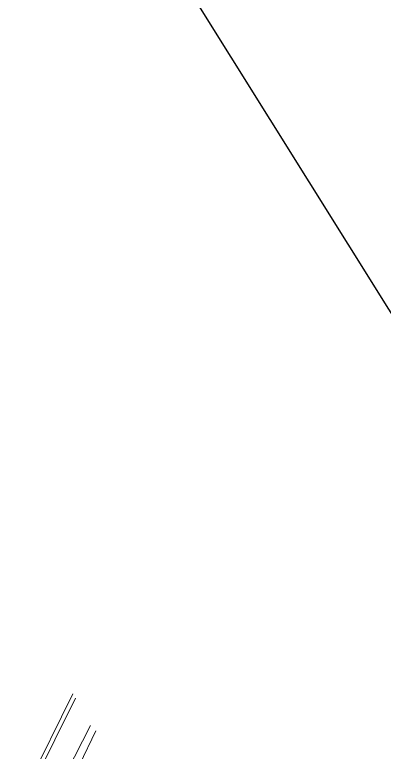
# Model space of a CAD drawing. Header units: metres. Extents: x 507649 to 508899, y 6966965 to 6967377.
# Drawn here: x 507955.6 to 507985.2, y 6967143.4 to 6967202.4 of the extents above; entities that cross this region are included whole.
import ezdxf

# ---------------------------------------------------------------- set-up
doc = ezdxf.new("R2010")
doc.units = ezdxf.units.M
for name, color, linetype, lineweight in [('C_ABAND', 252, 'EXISTING_COMMUNICATIONS', 0), ('C_FEAT', 252, 'EXISTING_COMMUNICATIONS', 0), ('E_ABAND', 252, 'EXISTING_ELECTRICITY', 0), ('RW_ABAND', 252, 'EXISTING_WAT_RECYCLED', 0), ('W_ABAND', 252, 'EXISTING_WATER', 0)]:
    doc.layers.add(name, color=color, linetype=linetype, lineweight=lineweight)
doc.layers.add('C_TEXT_2.5', color=7, linetype='Continuous')
doc.layers.add('VPORTS_FRAMES', color=11, linetype='Continuous', plot=False)
doc.styles.get("Standard").update_dxf_attribs({"font": 'ARIALN.TTF'})
doc.linetypes.add('EXISTING_COMMUNICATIONS', pattern='A,2,-2,2,-2,2,-2,["COMS",Standard,S=2.5,R=0,X=0,Y=-1.25],-9.75,2,-2,2,-2', length=29.75)
doc.linetypes.add('EXISTING_ELECTRICITY', pattern='A,2,-2,2,-2,2,-2,["E",Standard,S=2.5,R=0,X=0,Y=-1.25],-3.4,2,-2,2,-2', length=23.4)
doc.linetypes.add('EXISTING_WAT_RECYCLED', pattern='A,2,-2,2,-2,2,-2,["R",Standard,S=2.5,R=0,X=0,Y=-1.25],-4.4,2,-2,2,-2', length=24.4)
doc.linetypes.add('EXISTING_WATER', pattern='A,2,-2,2,-2,2,-2,["W",Standard,S=2.5,R=0,X=0,Y=-1.25],-4.4,2,-2,2,-2', length=24.4)

# ---------------------------------------------------------------- blocks, each defined once
blk = doc.blocks.new('XD_HATCH')
at = {"layer": 'VPORTS_FRAMES'}
blk.add_lwpolyline([(507821.282, 6966964.794), (507649.023, 6967240.319), (507863.311, 6967374.293), (508035.571, 6967098.768)], close=True, dxfattribs=at)
blk = doc.blocks.new('XE_SURVEY')
at = {"layer": 'C_ABAND', "flags": 128}
blk.add_lwpolyline([(507960.269, 6967148.03), (507956.681, 6967140.732), (507968.913, 6967134.094)], dxfattribs=at)
at = {"layer": 'C_FEAT', "flags": 128}
blk.add_lwpolyline([(507960.269, 6967148.03), (507956.681, 6967140.732)], dxfattribs=at)
at = {"layer": 'E_ABAND'}
blk.add_lwpolyline([(507960.483, 6967147.688), (507957.182, 6967141.013)], dxfattribs=at)
at = {"layer": 'RW_ABAND'}
blk.add_lwpolyline([(507961.679, 6967145.488), (507959.774, 6967141.74), (507966.276, 6967138.433)], dxfattribs=at)
at = {"layer": 'W_ABAND'}
blk.add_lwpolyline([(507962.128, 6967145.06), (507960.797, 6967142.344), (507960.797, 6967142.216), (507960.882, 6967141.996), (507965.55, 6967139.593)], dxfattribs=at)

msp = doc.modelspace()

# ---------------------------------------------------------------- block references
at = {"layer": 'C_TEXT_2.5'}
for name in ['XD_HATCH', 'XE_SURVEY']:
    msp.add_blockref(name, (0, 0), dxfattribs=at)

doc.saveas('drawing.dxf')
